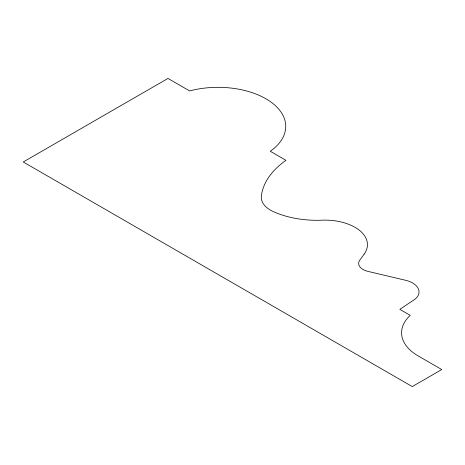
<?xml version="1.0" encoding="UTF-8"?>
<svg xmlns="http://www.w3.org/2000/svg" width="465" height="465" viewBox="0 0 465 465"><rect width="100%" height="100%" fill="white"/><g stroke="black" fill="none" stroke-linecap="round" stroke-linejoin="round"><path stroke-width="0.7" d="M364.159 254.123L359.8 260.138A14.816 8.556 0 0 0 367.862 271.362L405.515 280.256A21.785 12.578 0 0 1 412.263 301.012L399.842 309.359L410.24 315.357A56.817 32.806 0 0 0 419.279 356.568L441.75 369.541L412.252 386.572L23.25 161.983L167.975 78.428L189.627 90.931A67.704 39.089 0 0 1 271.63 102.533A67.704 39.089 0 0 1 270.275 151.27L285.958 160.326A109.385 63.153 0 0 0 261.353 196.085A31.417 18.141 0 0 0 273.304 211.598A70.674 40.804 0 0 0 321.077 220.23A42.489 24.529 0 0 1 364.159 254.123"/></g></svg>
